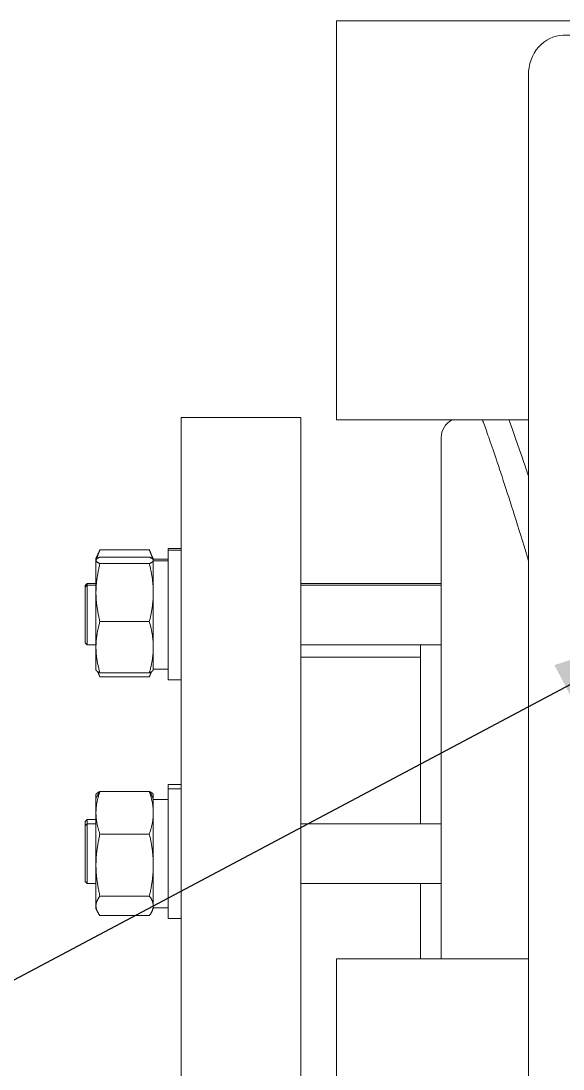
# Model space of a CAD drawing. Header units: inches. Extents: x 12 to 318, y 5 to 204.
# Drawn here: x 225.86 to 229.26, y 80.75 to 87.32 of the extents above; entities that cross this region are included whole.
import ezdxf

# ---------------------------------------------------------------- set-up
doc = ezdxf.new("R2010")
doc.units = ezdxf.units.IN
doc.header["$LTSCALE"] = 9.5
doc.header["$MEASUREMENT"] = 0
doc.layers.add('Symbol (ANSI)', color=7, linetype='Continuous', lineweight=25)
doc.layers.add('Visible', color=7, linetype='Continuous', lineweight=18)
doc.styles.add('Standard D-E', font='arial.ttf')
doc.dimstyles.new('in [mm] D-E NeptuneBenson$7', dxfattribs={"dimscale": 9.5, "dimtxt": 0.15, "dimasz": 0.098425, "dimexe": 0.125, "dimexo": 0.063, "dimgap": 0.031496, "dimtad": 0, "dimtih": 1, "dimtoh": 1, "dimdec": 4, "dimzin": 3, "dimdsep": 46, "dimlunit": 5, "dimtxsty": 'Standard D-E', "dimcen": 0.09, "dimdle": 0.393701, "dimclrd": 256, "dimclre": 256, "dimclrt": 256, "dimadec": 1, "dimazin": 1, "dimtfac": 1, "dimtofl": 0, "dimtmove": 0, "dimatfit": 3, "dimfxl": 1, "dimfrac": 1, "dimtolj": 1, "dimtzin": 4, "dimlwd": -1, "dimlwe": -1, "dimarcsym": 0})

msp = doc.modelspace()

# ---------------------------------------------------------------- linework, layer by layer
at = {"layer": 'Visible'}
for p, q in [((227.837789, 87.316313), (228.056539, 87.316313)), ((227.837789, 87.316313), (227.837789, 84.816313)), ((229.341163, 87.316313), (228.056539, 87.316313)), ((229.257586, 87.226313), (240.948929, 87.226313)), ((229.041079, 79.476313), (229.041079, 86.976313)), ((226.864597, 75.816313), (226.864597, 84.831313)), ((226.864597, 84.831313), (227.614597, 84.831313)), ((227.614597, 75.816313), (227.614597, 84.831313)), ((228.056539, 84.816313), (227.837789, 84.816313)), ((228.056539, 84.816313), (229.041079, 84.816313)), ((228.494597, 81.441313), (228.494597, 84.706313)), ((226.331597, 83.948894), (226.356412, 84.002111)), ((226.665781, 84.002111), (226.356412, 84.002111)), ((226.690597, 83.948894), (226.665781, 84.002111)), ((226.784597, 84.000922), (226.784597, 84.010894)), ((226.864597, 84.010894), (226.784597, 84.010894)), ((226.784597, 83.188922), (226.784597, 84.000922)), ((226.864597, 84.000922), (226.784597, 84.000922)), ((226.331597, 83.948894), (226.331597, 83.938922)), ((226.331597, 83.938922), (226.33248, 83.940817)), ((226.331597, 83.938922), (226.331597, 83.937038)), ((226.331597, 83.937038), (226.331597, 83.73484)), ((226.665781, 83.957798), (226.356412, 83.957798)), ((226.690597, 83.938922), (226.689713, 83.940817)), ((226.690597, 83.938922), (226.690597, 83.948894)), ((226.784597, 83.944894), (226.690597, 83.944894)), ((226.690597, 83.937038), (226.690597, 83.938922)), ((226.690597, 83.73484), (226.690597, 83.937038)), ((226.784597, 83.934922), (226.690597, 83.934922)), ((226.665781, 83.916278), (226.356412, 83.916278)), ((226.264597, 83.779894), (226.277097, 83.792394)), ((226.277097, 83.792394), (226.277097, 83.782422)), ((226.331597, 83.792394), (226.277097, 83.792394)), ((228.494597, 83.792394), (227.614597, 83.792394)), ((226.264597, 83.769922), (226.277097, 83.782422)), ((226.264597, 83.769922), (226.264597, 83.779894)), ((226.264597, 83.419922), (226.264597, 83.769922)), ((226.277097, 83.782422), (226.277097, 83.407422)), ((226.331597, 83.782422), (226.277097, 83.782422)), ((226.331597, 83.73484), (226.331597, 83.392724)), ((226.690597, 83.392724), (226.690597, 83.73484)), ((228.494597, 83.782422), (227.614597, 83.782422)), ((226.665781, 83.553402), (226.356412, 83.553402)), ((226.264597, 83.419922), (226.277097, 83.407422)), ((226.331597, 83.407422), (226.277097, 83.407422)), ((226.331597, 83.392724), (226.331597, 83.250922)), ((226.690597, 83.250922), (226.690597, 83.392724)), ((228.494597, 83.407422), (227.614597, 83.407422)), ((228.364597, 83.407422), (228.364597, 82.287134)), ((227.614597, 83.331313), (228.364597, 83.331313)), ((226.331597, 83.250922), (226.33248, 83.249027)), ((226.341282, 83.240124), (226.356412, 83.207677)), ((226.665781, 83.232047), (226.356412, 83.232047)), ((226.665781, 83.207677), (226.356412, 83.207677)), ((226.680911, 83.240124), (226.665781, 83.207677)), ((226.690597, 83.250922), (226.689713, 83.249027)), ((226.784597, 83.254922), (226.690597, 83.254922)), ((226.864597, 83.188922), (226.784597, 83.188922)), ((226.665781, 82.488617), (226.356412, 82.488617)), ((226.665781, 82.488171), (226.356412, 82.488171)), ((226.784597, 82.505634), (226.784597, 82.531741)), ((226.864597, 82.531741), (226.784597, 82.531741)), ((226.784597, 81.693634), (226.784597, 82.505634)), ((226.864597, 82.505634), (226.784597, 82.505634)), ((226.331597, 82.469741), (226.33248, 82.471636)), ((226.331597, 82.469741), (226.331597, 82.443634)), ((226.331597, 82.443634), (226.339852, 82.461337)), ((226.331597, 82.443634), (226.331597, 82.355276)), ((226.690597, 82.443634), (226.682342, 82.461337)), ((226.690597, 82.469741), (226.689713, 82.471636)), ((226.690597, 82.443634), (226.690597, 82.469741)), ((226.690597, 82.355276), (226.690597, 82.443634)), ((226.784597, 82.439634), (226.690597, 82.439634)), ((226.331597, 82.355276), (226.331597, 82.028112)), ((226.690597, 82.028112), (226.690597, 82.355276)), ((226.264597, 82.300741), (226.277097, 82.313241)), ((226.264597, 82.274634), (226.264597, 82.300741)), ((226.264597, 82.274634), (226.277097, 82.287134)), ((226.277097, 82.313241), (226.277097, 82.287134)), ((226.331597, 82.313241), (226.277097, 82.313241)), ((226.277097, 82.287134), (226.277097, 81.912134)), ((226.331597, 82.287134), (226.277097, 82.287134)), ((228.494597, 82.287134), (227.614597, 82.287134)), ((226.264597, 81.924634), (226.264597, 82.274634)), ((226.665781, 82.222381), (226.356412, 82.222381)), ((226.331597, 82.028112), (226.331597, 81.77247)), ((226.690597, 81.77247), (226.690597, 82.028112)), ((226.264597, 81.924634), (226.277097, 81.912134)), ((226.331597, 81.912134), (226.277097, 81.912134)), ((228.494597, 81.912134), (227.614597, 81.912134)), ((228.364597, 81.912134), (228.364597, 81.441313)), ((226.665781, 81.833844), (226.356412, 81.833844)), ((226.331597, 81.77247), (226.331597, 81.755634)), ((226.331597, 81.755634), (226.339852, 81.737931)), ((226.690597, 81.755634), (226.682342, 81.737931)), ((226.690597, 81.755634), (226.690597, 81.77247)), ((226.784597, 81.759634), (226.690597, 81.759634)), ((226.665781, 81.711097), (226.356412, 81.711097)), ((226.864597, 81.693634), (226.784597, 81.693634)), ((227.837789, 81.441313), (228.056539, 81.441313)), ((227.837789, 81.441313), (227.837789, 78.941313)), ((229.041079, 81.441313), (228.056539, 81.441313))]:
    msp.add_line(p, q, dxfattribs=at)
msp.add_arc((228.619597, 84.706313), 0.125, 118.3576366, 180, dxfattribs=at)
msp.add_ellipse((229.257586, 86.976313), major_axis=(0, 0.25), ratio=0.8660254, start_param=0, end_param=1.57079633, dxfattribs=at)
for points, knots in [([(228.753745, 84.816228), (228.759305, 84.800931), (228.768944, 84.773864), (228.805684, 84.668869), (228.84009, 84.56918), (228.926457, 84.306763), (228.978424, 84.143827), (229.03659, 83.948647), (229.038832, 83.941107), (229.041079, 83.933528)], [60.3753393, 60.3753393, 60.3753393, 60.3753393, 61.86471816, 61.86471816, 64.33903939, 64.33903939, 66.81336062, 66.81336062, 66.91225083, 66.91225083, 66.91225083, 66.91225083]), ([(228.91967, 84.816287), (228.943154, 84.75075), (228.974665, 84.661429), (229.021723, 84.522975), (229.031241, 84.494766), (229.041091, 84.465312)], [-17.3168004, -17.3168004, -17.3168004, -17.3168004, -15.21248296, -15.21248296, -14.7048705, -14.7048705, -14.7048705, -14.7048705])]:
    msp.add_open_spline(points, degree=3, knots=knots, dxfattribs=at)
for points, weights in [([(226.356412, 84.002111), (226.342611, 83.972515), (226.336597, 83.946085)], [1, 1.02075845917, 1.01881027426]), ([(226.685597, 83.946085), (226.679582, 83.972515), (226.665781, 84.002111)], [1.01881027426, 1.02075845917, 1]), ([(226.356412, 83.957798), (226.331597, 83.946673), (226.331597, 83.937038)], [1, 1.0379548493, 1]), ([(226.331597, 83.937038), (226.331597, 83.927403), (226.356412, 83.916278)], [1, 1.0379548493, 1]), ([(226.690597, 83.937038), (226.690597, 83.946673), (226.665781, 83.957798)], [1, 1.0379548493, 1]), ([(226.665781, 83.916278), (226.690597, 83.927403), (226.690597, 83.937038)], [1, 1.0379548493, 1]), ([(226.356412, 83.916278), (226.331597, 83.819045), (226.331597, 83.73484)], [1, 1.0379548493, 1]), ([(226.690597, 83.73484), (226.690597, 83.819045), (226.665781, 83.916278)], [1, 1.0379548493, 1]), ([(226.331597, 83.73484), (226.331597, 83.650634), (226.356412, 83.553402)], [1, 1.0379548493, 1]), ([(226.665781, 83.553402), (226.690597, 83.650634), (226.690597, 83.73484)], [1, 1.0379548493, 1]), ([(226.356412, 83.553402), (226.331597, 83.467295), (226.331597, 83.392724)], [1, 1.0379548493, 1]), ([(226.690597, 83.392724), (226.690597, 83.467295), (226.665781, 83.553402)], [1, 1.0379548493, 1]), ([(226.331597, 83.392724), (226.331597, 83.318153), (226.356412, 83.232047)], [1, 1.0379548493, 1]), ([(226.665781, 83.232047), (226.690597, 83.318153), (226.690597, 83.392724)], [1, 1.0379548493, 1]), ([(226.356412, 83.232047), (226.336166, 83.241123), (226.33248, 83.249027)], [1, 1.03075125274, 1.01167279663]), ([(226.343848, 83.238488), (226.348976, 83.223623), (226.356412, 83.207677)], [1.01568952298, 1.01107831671, 1]), ([(226.689713, 83.249027), (226.686027, 83.241123), (226.665781, 83.232047)], [1.01167279663, 1.03075125274, 1]), ([(226.665781, 83.207677), (226.673217, 83.223623), (226.678346, 83.238488)], [1, 1.01107831671, 1.01568952298]), ([(226.356412, 82.488171), (226.331597, 82.416952), (226.331597, 82.355276)], [1, 1.0379548493, 1]), ([(226.33248, 82.471636), (226.336166, 82.47954), (226.356412, 82.488617)], [1.01167279663, 1.03075125274, 1]), ([(226.339852, 82.461337), (226.345815, 82.474126), (226.356412, 82.488171)], [1.01846619519, 1.0158626504, 1]), ([(226.356412, 82.488617), (226.356308, 82.488256), (226.356204, 82.487895)], [1, 1.00015338915, 1.00030553851]), ([(226.665989, 82.487895), (226.665885, 82.488256), (226.665781, 82.488617)], [1.00030553851, 1.00015338915, 1]), ([(226.665781, 82.488617), (226.686027, 82.47954), (226.689713, 82.471636)], [1, 1.03075125274, 1.01167279663]), ([(226.665781, 82.488171), (226.676378, 82.474126), (226.682342, 82.461337)], [1, 1.0158626504, 1.01846619519]), ([(226.690597, 82.355276), (226.690597, 82.416952), (226.665781, 82.488171)], [1, 1.0379548493, 1]), ([(226.331597, 82.355276), (226.331597, 82.293599), (226.356412, 82.222381)], [1, 1.0379548493, 1]), ([(226.665781, 82.222381), (226.690597, 82.293599), (226.690597, 82.355276)], [1, 1.0379548493, 1]), ([(226.356412, 82.222381), (226.331597, 82.118272), (226.331597, 82.028112)], [1, 1.0379548493, 1]), ([(226.690597, 82.028112), (226.690597, 82.118272), (226.665781, 82.222381)], [1, 1.0379548493, 1]), ([(226.331597, 82.028112), (226.331597, 81.937952), (226.356412, 81.833844)], [1, 1.0379548493, 1]), ([(226.665781, 81.833844), (226.690597, 81.937952), (226.690597, 82.028112)], [1, 1.0379548493, 1]), ([(226.356412, 81.833844), (226.331597, 81.800954), (226.331597, 81.77247)], [1, 1.0379548493, 1]), ([(226.690597, 81.77247), (226.690597, 81.800954), (226.665781, 81.833844)], [1, 1.0379548493, 1]), ([(226.331597, 81.77247), (226.331597, 81.743987), (226.356412, 81.711097)], [1, 1.0379548493, 1]), ([(226.665781, 81.711097), (226.690597, 81.743987), (226.690597, 81.77247)], [1, 1.0379548493, 1])]:
    msp.add_rational_spline(points, weights, degree=2, dxfattribs=at)

# ---------------------------------------------------------------- leaders
at = {"layer": 'Symbol (ANSI)', "annotation_type": 0, "has_hookline": 1, "hookline_direction": 1, "text_width": 14.094475}
msp.add_leader([(230.10121, 83.583411), (221.929308, 79.240679), (220.994268, 79.240679)], dimstyle='in [mm] D-E NeptuneBenson$7', override={"dimtad": 0}, dxfattribs=at)

doc.saveas('drawing.dxf')
